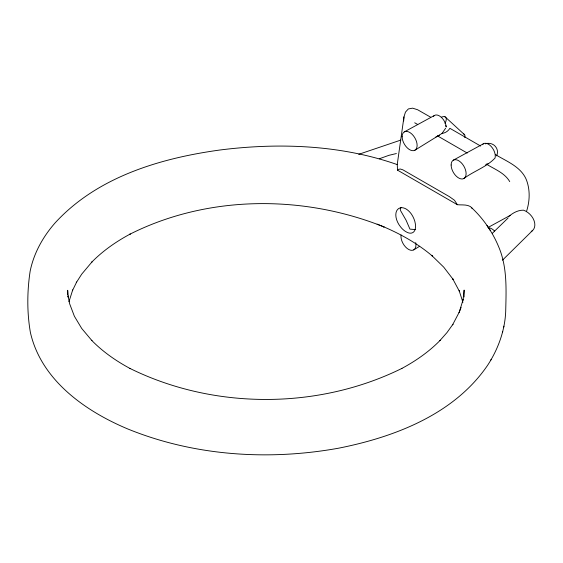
<?xml version="1.0" encoding="UTF-8"?>
<svg xmlns="http://www.w3.org/2000/svg" width="563" height="563" viewBox="0 0 563 563"><rect width="100%" height="100%" fill="white"/><g stroke="black" fill="none" stroke-linecap="round" stroke-linejoin="round"><path stroke-width="0.84" d="M464.102 296.983L464.123 290.072L463.004 300.206L463.236 299.192L459.112 312.613L461.083 307.398M403.657 120.932L403.967 116.9L405.451 112.107L408.351 108.941L412.602 108.159L417.584 109.729L430.709 117.231M403.967 116.9L397.26 164.34L397.513 170.153L457.367 204.707C461.653 205.178 466.467 204.285 470.365 206.551C482.568 217.585 492.322 231.477 498.628 246.685C507.446 267.165 506.186 289.938 505.694 311.691C504.842 330.755 498.079 349.243 487.706 365.148C454.32 414.269 394.677 437.071 338.602 448.19C268.382 460.851 194.01 455.988 127.625 428.9C85.013 410.997 41.12 380.032 30.374 332.367C26.933 312.303 27.087 291.458 30.12 271.345C33.752 253.181 43.077 236.537 55.258 222.73C97.265 176.972 160.152 158.217 219.915 150.011C279.002 142.509 341.016 144.867 397.302 164.614M503.674 327.293L503.934 326.167M502.442 332.599L502.703 331.487M68.946 301.754L72.697 289.945L72.409 290.712L76.652 282.035L76.294 282.619L81.712 274.146L91.959 261.95L91.558 262.358C102.783 250.852 116.126 241.59 130.264 234.011L129.877 234.215C207.965 194.868 303.415 194.587 383.959 226.924L383.565 226.762C401.039 234.229 417.816 243.673 432.335 256.01L431.87 255.602L443.728 267.151L453.116 279.382L452.708 278.769L459.492 291.5L459.169 290.698L462.913 302.317M526.672 210.935C529.586 201.688 530.135 191.603 527.242 182.285C522.928 167.485 507.418 161.82 495.503 154.642M459.408 311.839L452.596 324.837L452.948 324.253L446.959 332.606L439.851 340.657L440.252 340.249C429.027 351.755 415.677 361.017 401.546 368.596L401.933 368.392C318.053 409.801 213.757 409.801 129.877 368.392L130.264 368.596C116.126 361.017 102.783 351.755 91.558 340.249L91.959 340.657L81.712 328.461L74.386 316.258L69.657 303.823L68.046 295.885L68.207 297.236L67.687 290.311L67.701 294.54M496.496 155.874L497.15 154.529A9.107 8.832 -7.9 0 0 485.327 143.846M490.788 360.102L491.196 359.44M445.622 128.23L442.039 133.424L414.924 150.208M492.463 233.166L508.072 218.022M397.513 170.153L398.189 169.414L400.335 169.02L402.841 169.808L449.38 196.642L454.482 200.252L457.367 204.707M401.025 207.48L400.216 208.866L400.645 210.759L406.141 220.337L409.941 229.12L415.325 229.591M502.442 260.205L532.359 230.731M508.298 216.875C512.485 213.131 517.601 210.154 523.428 210.161A13.238 9.325 45.4 0 1 534.062 220.619A13.238 9.325 45.4 0 1 531.198 231.527M463.919 178.499C473.757 171.117 486.573 167.042 495.06 158.034A9.74 5.623 60 0 0 491.042 146.31A9.74 5.623 60 0 0 482.442 144.712M413.756 249.866L419.625 246.277M404.333 131.869L434.537 115.408M453.328 160.159L483.533 143.699M488.051 227.48L510.282 215.362M435.903 136.957L439.506 135.197M485.623 164.896L488.508 163.488M379.265 158.787L388.899 155.332L396.394 153.537M358.737 154.318L400.87 140.06M442.039 133.424C445.249 133.051 448.247 131.095 449.9 128.315L480.64 146.056M377.111 224.13L383.959 226.924M414.706 122.79L417.746 124.5M437.535 135.908L467.22 153.045M486.249 164.03C494.469 169.238 504.568 172.757 509.726 181.596M445.002 116.773L464.658 134.824M494.666 231.217L493.751 230.253A10.591 6.116 60 0 0 488.649 227.825M471.484 207.444L472.301 208.683M490.443 230.668L486.967 225.46M445.72 125.542L446.213 127.006L446.065 125.626A9.74 5.623 60 0 0 440.308 116.478A9.74 5.623 60 0 0 433.44 116.421M441.561 117.083A9.107 4.23 -47.4 0 1 444.988 123.346M463.687 133.931A9.107 4.23 -47.4 0 1 464.841 137.597M415.698 242.632A10.591 6.116 60 0 1 408.787 249.522A10.591 6.116 60 0 1 401.088 234.933M400.469 207.796L400.455 207.803A13.941 8.529 57.1 0 0 395.803 214.904A13.941 8.487 56.9 0 0 400.455 226.734L400.469 226.755A13.969 8.199 58.9 0 0 406.071 231.78A13.969 7.882 60.8 0 0 411.44 233.096L411.462 233.089A13.941 7.537 62.7 0 0 415.55 226.312A13.941 7.586 63 0 0 411.462 214.158A13.969 7.924 61.1 0 0 406.071 208.979A13.969 8.241 59.1 0 0 400.469 207.796M451.139 165.001A10.591 6.116 60 0 0 462.371 178.978A10.591 6.116 60 0 0 462.371 164.002A10.591 6.116 60 0 0 451.139 165.001M402.137 136.718A10.591 6.116 60 0 0 413.376 150.687A10.591 6.116 60 0 0 413.376 135.711A10.591 6.116 60 0 0 402.137 136.718"/></g></svg>
